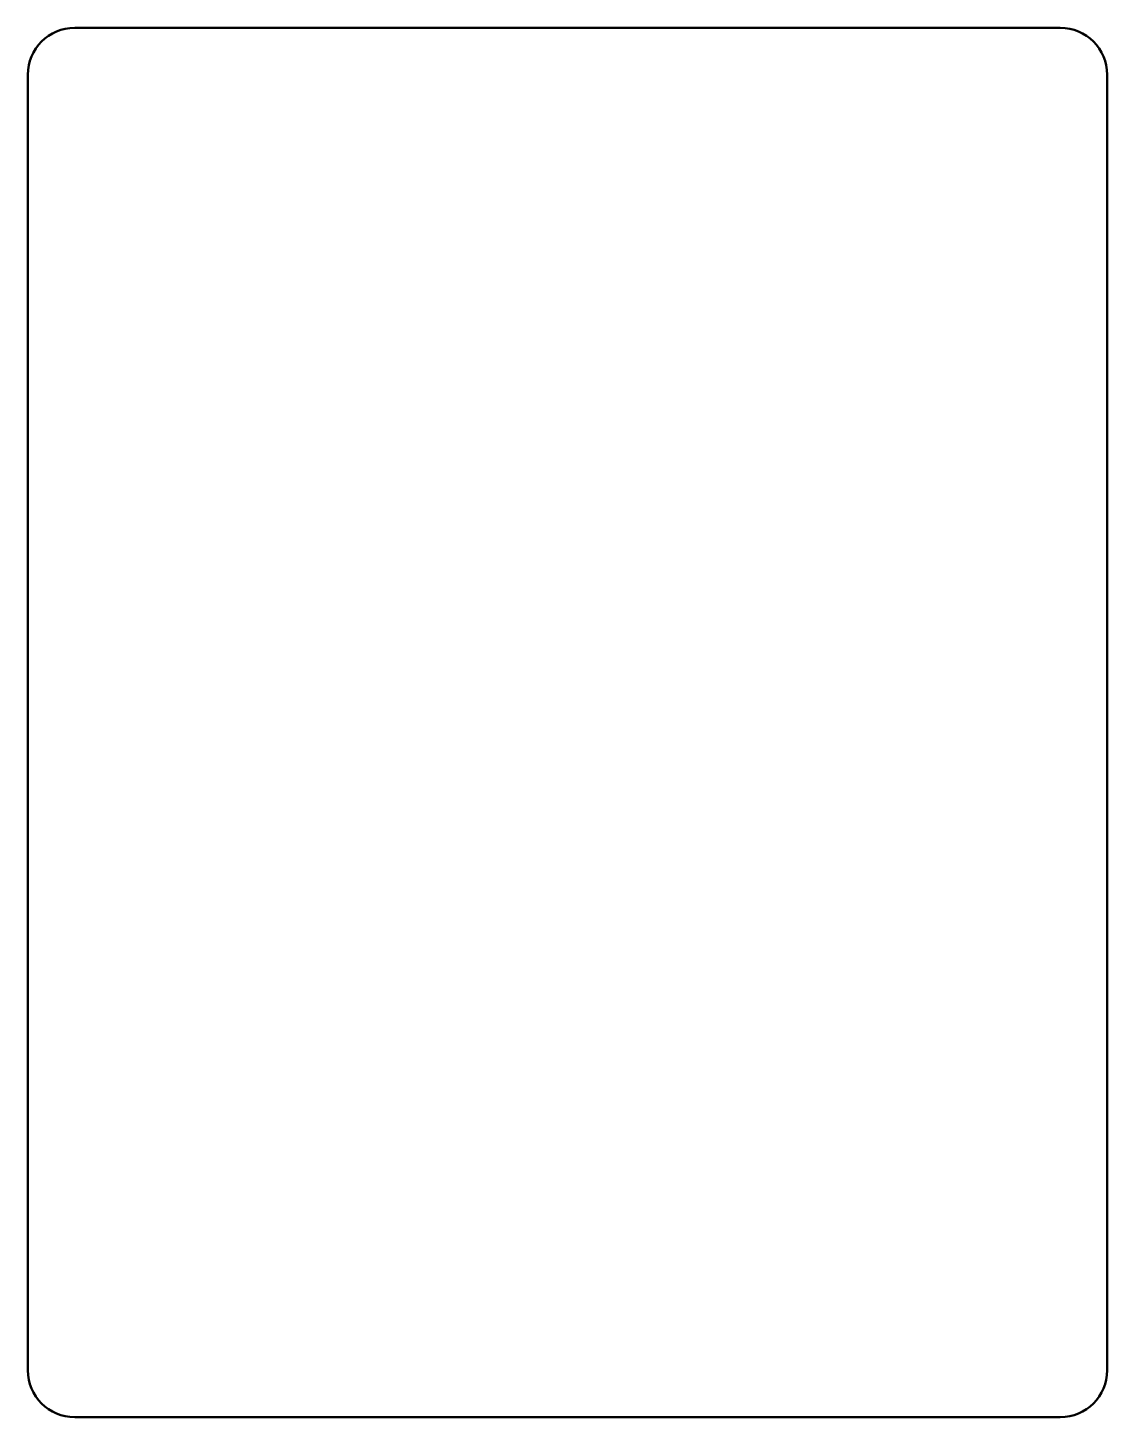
# Model space of a CAD drawing. Header units: millimetres. Extents: x 0 to 46, y -57.2 to 2.
import ezdxf

# ---------------------------------------------------------------- set-up
doc = ezdxf.new("R2010")
doc.units = ezdxf.units.MM
doc.layers.add('IV_OUTER_PROFILE', color=7, linetype='Continuous', lineweight=50)

msp = doc.modelspace()

# ---------------------------------------------------------------- linework, layer by layer
at = {"layer": 'IV_OUTER_PROFILE'}
for p, q in [((2, 2), (44, 2)), ((0, -55.2), (0, 0)), ((46, 0), (46, -55.2)), ((44, -57.2), (2, -57.2))]:
    msp.add_line(p, q, dxfattribs=at)
for centre, start, end in [((2, 0), 90, 180), ((44, 0), 0, 90), ((2, -55.2), 180, 270), ((44, -55.2), 270, 0)]:
    msp.add_arc(centre, 2, start, end, dxfattribs=at)

doc.saveas('drawing.dxf')
